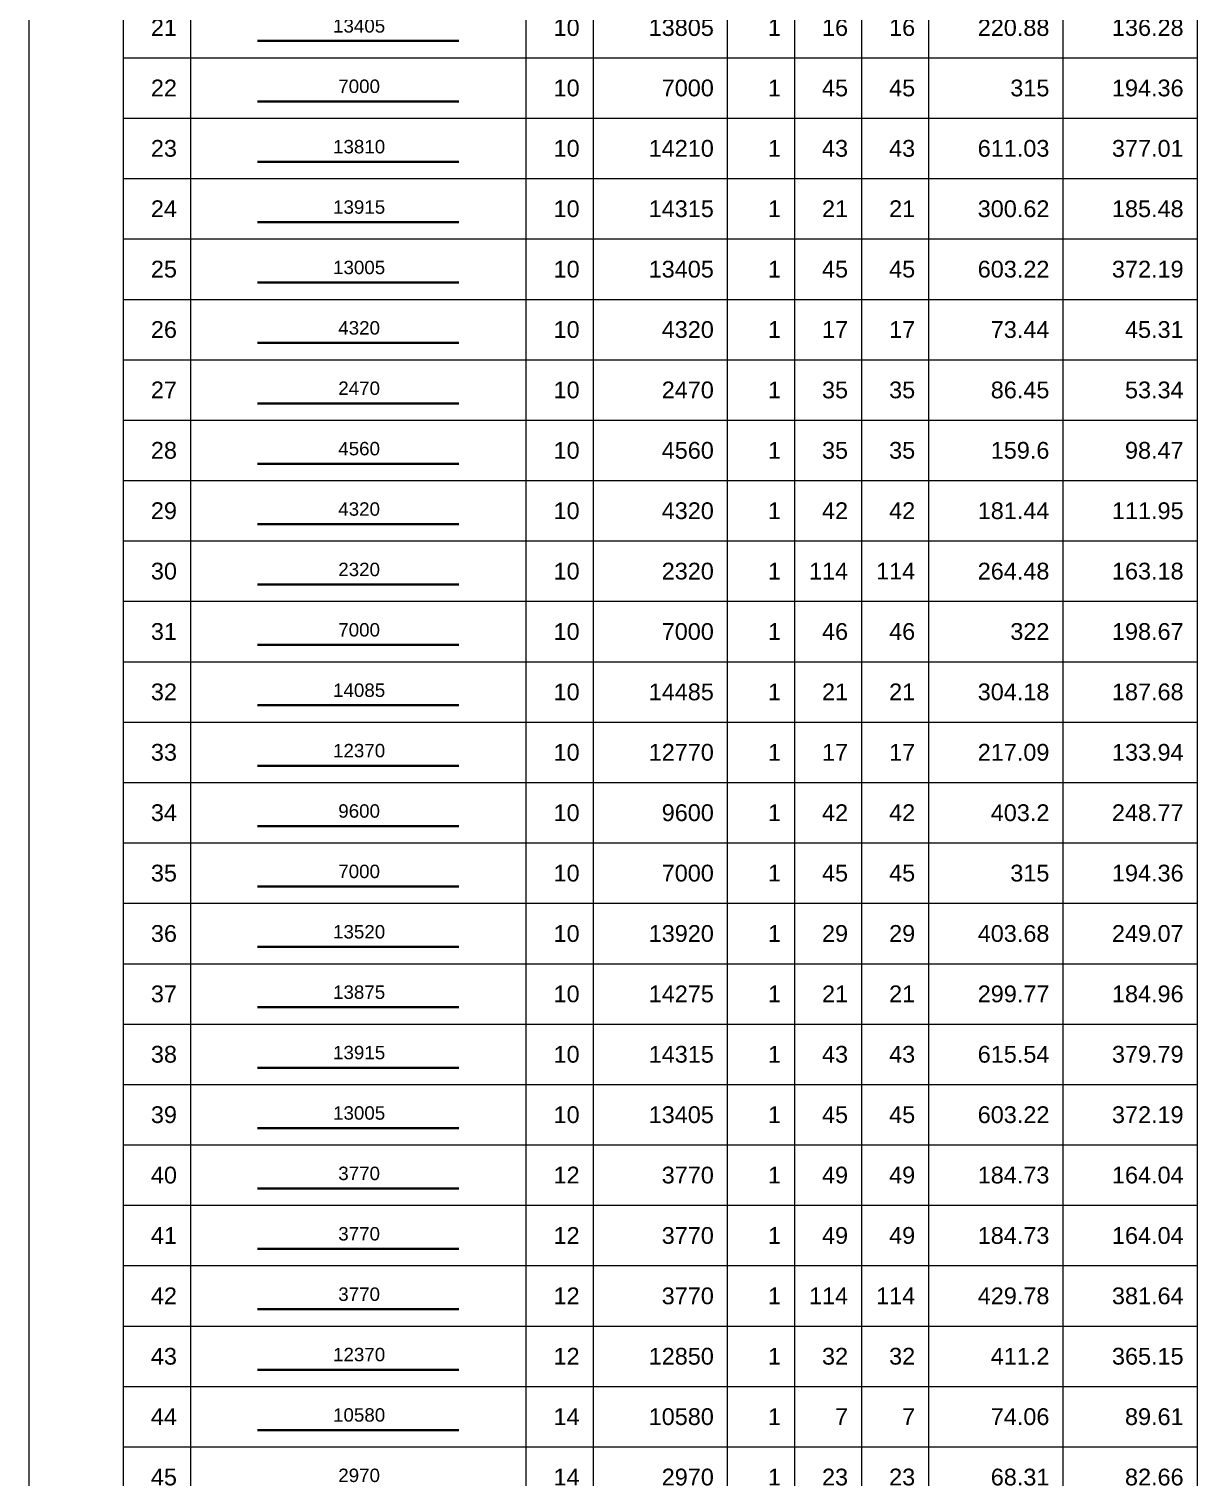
# Model space of a CAD drawing. Header units: millimetres. Extents: x -179076 to 505271, y -34263 to 117995.
# Drawn here: x -28311 to -10905, y 75087 to 96666 of the extents above; entities that cross this region are included whole.
import ezdxf
from ezdxf.enums import TextEntityAlignment as Align

# ---------------------------------------------------------------- set-up
doc = ezdxf.new("R2010")
doc.units = ezdxf.units.MM
for name, color, linetype, lineweight in [('NDC_S_REBAR', 4, 'Continuous', 35), ('NDC_S_VN TEXT', 7, 'Continuous', 20), ('NDC_Table', 3, 'Continuous', 20)]:
    doc.layers.add(name, color=color, linetype=linetype, lineweight=lineweight)
doc.styles.add('ARIAL', font='arial.ttf', dxfattribs={"width": 0.8})

# ---------------------------------------------------------------- blocks, each defined once
blk = doc.blocks.new('dang01')
at = {"layer": 'NDC_S_REBAR'}
blk.add_line((3405, -650), (6405, -650), dxfattribs=at)
at = {"layer": 'NDC_Table'}
for p, q in [((0, 0), (0, -900)), ((1405, 0), (1405, -900)), ((2405, 0), (2405, -900)), ((7405, 0), (7405, -900)), ((8405, 0), (8405, -900)), ((10405, 0), (10405, -900)), ((11405, 0), (11405, -900)), ((12405, 0), (12405, -900)), ((13405, 0), (13405, -900)), ((15405, 0), (15405, -900)), ((17405, 0), (17405, -900)), ((1405, -900), (17405, -900))]:
    blk.add_line(p, q, dxfattribs=at)
at = {"layer": 'NDC_S_VN TEXT', "style": 'ARIAL'}
for p in [(2205, -450), (8205, -450), (10205, -450), (11205, -450), (12205, -450), (13205, -450), (15205, -450), (17205, -450)]:
    blk.add_attdef('D03', text='', height=250, dxfattribs=at).set_placement(p, align=Align.MIDDLE_RIGHT)
blk.add_attdef('00000000', text='', height=200, dxfattribs=at).set_placement((4920, -425), align=Align.MIDDLE_CENTER)

msp = doc.modelspace()

# ---------------------------------------------------------------- block references
at = {"layer": 'NDC_Table'}
ref = msp.add_blockref('dang01', (-28310.7, 97137.1), dxfattribs=at)
ref.add_attrib('D03', '21', dxfattribs={"layer": 'NDC_S_VN TEXT', "height": 250, "style": 'ARIAL'}).set_placement((-26105.4, 96687.1), align=Align.MIDDLE_RIGHT)
ref.add_attrib('00000000', '13405', dxfattribs={"layer": 'NDC_S_VN TEXT', "height": 200, "style": 'ARIAL'}).set_placement((-23391.1, 96712.4), align=Align.MIDDLE_CENTER)
ref.add_attrib('D03', '10', dxfattribs={"layer": 'NDC_S_VN TEXT', "height": 250, "style": 'ARIAL'}).set_placement((-20105.4, 96687.1), align=Align.MIDDLE_RIGHT)
ref.add_attrib('D03', '13805', dxfattribs={"layer": 'NDC_S_VN TEXT', "height": 250, "style": 'ARIAL'}).set_placement((-18105.4, 96687.1), align=Align.MIDDLE_RIGHT)
ref.add_attrib('D03', '1', dxfattribs={"layer": 'NDC_S_VN TEXT', "height": 250, "style": 'ARIAL'}).set_placement((-17105.4, 96687.1), align=Align.MIDDLE_RIGHT)
ref.add_attrib('D03', '16', dxfattribs={"layer": 'NDC_S_VN TEXT', "height": 250, "style": 'ARIAL'}).set_placement((-16105.4, 96687.1), align=Align.MIDDLE_RIGHT)
ref.add_attrib('D03', '16', dxfattribs={"layer": 'NDC_S_VN TEXT', "height": 250, "style": 'ARIAL'}).set_placement((-15105.4, 96687.5), align=Align.MIDDLE_RIGHT)
ref.add_attrib('D03', '220.88', dxfattribs={"layer": 'NDC_S_VN TEXT', "height": 250, "style": 'ARIAL'}).set_placement((-13105.4, 96687.1), align=Align.MIDDLE_RIGHT)
ref.add_attrib('D03', '136.28', dxfattribs={"layer": 'NDC_S_VN TEXT', "height": 250, "style": 'ARIAL'}).set_placement((-11105.4, 96687.1), align=Align.MIDDLE_RIGHT)
ref = msp.add_blockref('dang01', (-28310.7, 96237.1), dxfattribs=at)
ref.add_attrib('D03', '22', dxfattribs={"layer": 'NDC_S_VN TEXT', "height": 250, "style": 'ARIAL'}).set_placement((-26105.4, 95787.1), align=Align.MIDDLE_RIGHT)
ref.add_attrib('00000000', '7000', dxfattribs={"layer": 'NDC_S_VN TEXT', "height": 200, "style": 'ARIAL'}).set_placement((-23391.1, 95812.4), align=Align.MIDDLE_CENTER)
ref.add_attrib('D03', '10', dxfattribs={"layer": 'NDC_S_VN TEXT', "height": 250, "style": 'ARIAL'}).set_placement((-20105.4, 95787.1), align=Align.MIDDLE_RIGHT)
ref.add_attrib('D03', '7000', dxfattribs={"layer": 'NDC_S_VN TEXT', "height": 250, "style": 'ARIAL'}).set_placement((-18105.4, 95787.1), align=Align.MIDDLE_RIGHT)
ref.add_attrib('D03', '1', dxfattribs={"layer": 'NDC_S_VN TEXT', "height": 250, "style": 'ARIAL'}).set_placement((-17105.4, 95787.1), align=Align.MIDDLE_RIGHT)
ref.add_attrib('D03', '45', dxfattribs={"layer": 'NDC_S_VN TEXT', "height": 250, "style": 'ARIAL'}).set_placement((-16105.4, 95787.1), align=Align.MIDDLE_RIGHT)
ref.add_attrib('D03', '45', dxfattribs={"layer": 'NDC_S_VN TEXT', "height": 250, "style": 'ARIAL'}).set_placement((-15105.4, 95787.5), align=Align.MIDDLE_RIGHT)
ref.add_attrib('D03', '315', dxfattribs={"layer": 'NDC_S_VN TEXT', "height": 250, "style": 'ARIAL'}).set_placement((-13105.4, 95787.1), align=Align.MIDDLE_RIGHT)
ref.add_attrib('D03', '194.36', dxfattribs={"layer": 'NDC_S_VN TEXT', "height": 250, "style": 'ARIAL'}).set_placement((-11105.4, 95787.1), align=Align.MIDDLE_RIGHT)
ref = msp.add_blockref('dang01', (-28310.7, 95337.1), dxfattribs=at)
ref.add_attrib('D03', '23', dxfattribs={"layer": 'NDC_S_VN TEXT', "height": 250, "style": 'ARIAL'}).set_placement((-26105.4, 94887.1), align=Align.MIDDLE_RIGHT)
ref.add_attrib('00000000', '13810', dxfattribs={"layer": 'NDC_S_VN TEXT', "height": 200, "style": 'ARIAL'}).set_placement((-23391.1, 94912.4), align=Align.MIDDLE_CENTER)
ref.add_attrib('D03', '10', dxfattribs={"layer": 'NDC_S_VN TEXT', "height": 250, "style": 'ARIAL'}).set_placement((-20105.4, 94887.1), align=Align.MIDDLE_RIGHT)
ref.add_attrib('D03', '14210', dxfattribs={"layer": 'NDC_S_VN TEXT', "height": 250, "style": 'ARIAL'}).set_placement((-18105.4, 94887.1), align=Align.MIDDLE_RIGHT)
ref.add_attrib('D03', '1', dxfattribs={"layer": 'NDC_S_VN TEXT', "height": 250, "style": 'ARIAL'}).set_placement((-17105.4, 94887.1), align=Align.MIDDLE_RIGHT)
ref.add_attrib('D03', '43', dxfattribs={"layer": 'NDC_S_VN TEXT', "height": 250, "style": 'ARIAL'}).set_placement((-16105.4, 94887.1), align=Align.MIDDLE_RIGHT)
ref.add_attrib('D03', '43', dxfattribs={"layer": 'NDC_S_VN TEXT', "height": 250, "style": 'ARIAL'}).set_placement((-15105.4, 94887.5), align=Align.MIDDLE_RIGHT)
ref.add_attrib('D03', '611.03', dxfattribs={"layer": 'NDC_S_VN TEXT', "height": 250, "style": 'ARIAL'}).set_placement((-13105.4, 94887.1), align=Align.MIDDLE_RIGHT)
ref.add_attrib('D03', '377.01', dxfattribs={"layer": 'NDC_S_VN TEXT', "height": 250, "style": 'ARIAL'}).set_placement((-11105.4, 94887.1), align=Align.MIDDLE_RIGHT)
ref = msp.add_blockref('dang01', (-28310.7, 94437.1), dxfattribs=at)
ref.add_attrib('D03', '24', dxfattribs={"layer": 'NDC_S_VN TEXT', "height": 250, "style": 'ARIAL'}).set_placement((-26105.4, 93987.1), align=Align.MIDDLE_RIGHT)
ref.add_attrib('00000000', '13915', dxfattribs={"layer": 'NDC_S_VN TEXT', "height": 200, "style": 'ARIAL'}).set_placement((-23391.1, 94012.4), align=Align.MIDDLE_CENTER)
ref.add_attrib('D03', '10', dxfattribs={"layer": 'NDC_S_VN TEXT', "height": 250, "style": 'ARIAL'}).set_placement((-20105.4, 93987.1), align=Align.MIDDLE_RIGHT)
ref.add_attrib('D03', '14315', dxfattribs={"layer": 'NDC_S_VN TEXT', "height": 250, "style": 'ARIAL'}).set_placement((-18105.4, 93987.1), align=Align.MIDDLE_RIGHT)
ref.add_attrib('D03', '1', dxfattribs={"layer": 'NDC_S_VN TEXT', "height": 250, "style": 'ARIAL'}).set_placement((-17105.4, 93987.1), align=Align.MIDDLE_RIGHT)
ref.add_attrib('D03', '21', dxfattribs={"layer": 'NDC_S_VN TEXT', "height": 250, "style": 'ARIAL'}).set_placement((-16105.4, 93987.1), align=Align.MIDDLE_RIGHT)
ref.add_attrib('D03', '21', dxfattribs={"layer": 'NDC_S_VN TEXT', "height": 250, "style": 'ARIAL'}).set_placement((-15105.4, 93987.5), align=Align.MIDDLE_RIGHT)
ref.add_attrib('D03', '300.62', dxfattribs={"layer": 'NDC_S_VN TEXT', "height": 250, "style": 'ARIAL'}).set_placement((-13105.4, 93987.1), align=Align.MIDDLE_RIGHT)
ref.add_attrib('D03', '185.48', dxfattribs={"layer": 'NDC_S_VN TEXT', "height": 250, "style": 'ARIAL'}).set_placement((-11105.4, 93987.1), align=Align.MIDDLE_RIGHT)
ref = msp.add_blockref('dang01', (-28310.7, 93537.1), dxfattribs=at)
ref.add_attrib('D03', '25', dxfattribs={"layer": 'NDC_S_VN TEXT', "height": 250, "style": 'ARIAL'}).set_placement((-26105.4, 93087.1), align=Align.MIDDLE_RIGHT)
ref.add_attrib('00000000', '13005', dxfattribs={"layer": 'NDC_S_VN TEXT', "height": 200, "style": 'ARIAL'}).set_placement((-23391.1, 93112.4), align=Align.MIDDLE_CENTER)
ref.add_attrib('D03', '10', dxfattribs={"layer": 'NDC_S_VN TEXT', "height": 250, "style": 'ARIAL'}).set_placement((-20105.4, 93087.1), align=Align.MIDDLE_RIGHT)
ref.add_attrib('D03', '13405', dxfattribs={"layer": 'NDC_S_VN TEXT', "height": 250, "style": 'ARIAL'}).set_placement((-18105.4, 93087.1), align=Align.MIDDLE_RIGHT)
ref.add_attrib('D03', '1', dxfattribs={"layer": 'NDC_S_VN TEXT', "height": 250, "style": 'ARIAL'}).set_placement((-17105.4, 93087.1), align=Align.MIDDLE_RIGHT)
ref.add_attrib('D03', '45', dxfattribs={"layer": 'NDC_S_VN TEXT', "height": 250, "style": 'ARIAL'}).set_placement((-16105.4, 93087.1), align=Align.MIDDLE_RIGHT)
ref.add_attrib('D03', '45', dxfattribs={"layer": 'NDC_S_VN TEXT', "height": 250, "style": 'ARIAL'}).set_placement((-15105.4, 93087.5), align=Align.MIDDLE_RIGHT)
ref.add_attrib('D03', '603.22', dxfattribs={"layer": 'NDC_S_VN TEXT', "height": 250, "style": 'ARIAL'}).set_placement((-13105.4, 93087.1), align=Align.MIDDLE_RIGHT)
ref.add_attrib('D03', '372.19', dxfattribs={"layer": 'NDC_S_VN TEXT', "height": 250, "style": 'ARIAL'}).set_placement((-11105.4, 93087.1), align=Align.MIDDLE_RIGHT)
ref = msp.add_blockref('dang01', (-28310.7, 92637.1), dxfattribs=at)
ref.add_attrib('D03', '26', dxfattribs={"layer": 'NDC_S_VN TEXT', "height": 250, "style": 'ARIAL'}).set_placement((-26105.4, 92187.1), align=Align.MIDDLE_RIGHT)
ref.add_attrib('00000000', '4320', dxfattribs={"layer": 'NDC_S_VN TEXT', "height": 200, "style": 'ARIAL'}).set_placement((-23391.1, 92212.4), align=Align.MIDDLE_CENTER)
ref.add_attrib('D03', '10', dxfattribs={"layer": 'NDC_S_VN TEXT', "height": 250, "style": 'ARIAL'}).set_placement((-20105.4, 92187.1), align=Align.MIDDLE_RIGHT)
ref.add_attrib('D03', '4320', dxfattribs={"layer": 'NDC_S_VN TEXT', "height": 250, "style": 'ARIAL'}).set_placement((-18105.4, 92187.1), align=Align.MIDDLE_RIGHT)
ref.add_attrib('D03', '1', dxfattribs={"layer": 'NDC_S_VN TEXT', "height": 250, "style": 'ARIAL'}).set_placement((-17105.4, 92187.1), align=Align.MIDDLE_RIGHT)
ref.add_attrib('D03', '17', dxfattribs={"layer": 'NDC_S_VN TEXT', "height": 250, "style": 'ARIAL'}).set_placement((-16105.4, 92187.1), align=Align.MIDDLE_RIGHT)
ref.add_attrib('D03', '17', dxfattribs={"layer": 'NDC_S_VN TEXT', "height": 250, "style": 'ARIAL'}).set_placement((-15105.4, 92187.5), align=Align.MIDDLE_RIGHT)
ref.add_attrib('D03', '73.44', dxfattribs={"layer": 'NDC_S_VN TEXT', "height": 250, "style": 'ARIAL'}).set_placement((-13105.4, 92187.1), align=Align.MIDDLE_RIGHT)
ref.add_attrib('D03', '45.31', dxfattribs={"layer": 'NDC_S_VN TEXT', "height": 250, "style": 'ARIAL'}).set_placement((-11105.4, 92187.1), align=Align.MIDDLE_RIGHT)
ref = msp.add_blockref('dang01', (-28310.7, 91737.1), dxfattribs=at)
ref.add_attrib('D03', '27', dxfattribs={"layer": 'NDC_S_VN TEXT', "height": 250, "style": 'ARIAL'}).set_placement((-26105.4, 91287.1), align=Align.MIDDLE_RIGHT)
ref.add_attrib('00000000', '2470', dxfattribs={"layer": 'NDC_S_VN TEXT', "height": 200, "style": 'ARIAL'}).set_placement((-23391.1, 91312.4), align=Align.MIDDLE_CENTER)
ref.add_attrib('D03', '10', dxfattribs={"layer": 'NDC_S_VN TEXT', "height": 250, "style": 'ARIAL'}).set_placement((-20105.4, 91287.1), align=Align.MIDDLE_RIGHT)
ref.add_attrib('D03', '2470', dxfattribs={"layer": 'NDC_S_VN TEXT', "height": 250, "style": 'ARIAL'}).set_placement((-18105.4, 91287.1), align=Align.MIDDLE_RIGHT)
ref.add_attrib('D03', '1', dxfattribs={"layer": 'NDC_S_VN TEXT', "height": 250, "style": 'ARIAL'}).set_placement((-17105.4, 91287.1), align=Align.MIDDLE_RIGHT)
ref.add_attrib('D03', '35', dxfattribs={"layer": 'NDC_S_VN TEXT', "height": 250, "style": 'ARIAL'}).set_placement((-16105.4, 91287.1), align=Align.MIDDLE_RIGHT)
ref.add_attrib('D03', '35', dxfattribs={"layer": 'NDC_S_VN TEXT', "height": 250, "style": 'ARIAL'}).set_placement((-15105.4, 91287.5), align=Align.MIDDLE_RIGHT)
ref.add_attrib('D03', '86.45', dxfattribs={"layer": 'NDC_S_VN TEXT', "height": 250, "style": 'ARIAL'}).set_placement((-13105.4, 91287.1), align=Align.MIDDLE_RIGHT)
ref.add_attrib('D03', '53.34', dxfattribs={"layer": 'NDC_S_VN TEXT', "height": 250, "style": 'ARIAL'}).set_placement((-11105.4, 91287.1), align=Align.MIDDLE_RIGHT)
ref = msp.add_blockref('dang01', (-28310.7, 90837.1), dxfattribs=at)
ref.add_attrib('D03', '28', dxfattribs={"layer": 'NDC_S_VN TEXT', "height": 250, "style": 'ARIAL'}).set_placement((-26105.4, 90387.1), align=Align.MIDDLE_RIGHT)
ref.add_attrib('00000000', '4560', dxfattribs={"layer": 'NDC_S_VN TEXT', "height": 200, "style": 'ARIAL'}).set_placement((-23391.1, 90412.4), align=Align.MIDDLE_CENTER)
ref.add_attrib('D03', '10', dxfattribs={"layer": 'NDC_S_VN TEXT', "height": 250, "style": 'ARIAL'}).set_placement((-20105.4, 90387.1), align=Align.MIDDLE_RIGHT)
ref.add_attrib('D03', '4560', dxfattribs={"layer": 'NDC_S_VN TEXT', "height": 250, "style": 'ARIAL'}).set_placement((-18105.4, 90387.1), align=Align.MIDDLE_RIGHT)
ref.add_attrib('D03', '1', dxfattribs={"layer": 'NDC_S_VN TEXT', "height": 250, "style": 'ARIAL'}).set_placement((-17105.4, 90387.1), align=Align.MIDDLE_RIGHT)
ref.add_attrib('D03', '35', dxfattribs={"layer": 'NDC_S_VN TEXT', "height": 250, "style": 'ARIAL'}).set_placement((-16105.4, 90387.1), align=Align.MIDDLE_RIGHT)
ref.add_attrib('D03', '35', dxfattribs={"layer": 'NDC_S_VN TEXT', "height": 250, "style": 'ARIAL'}).set_placement((-15105.4, 90387.5), align=Align.MIDDLE_RIGHT)
ref.add_attrib('D03', '159.6', dxfattribs={"layer": 'NDC_S_VN TEXT', "height": 250, "style": 'ARIAL'}).set_placement((-13105.4, 90387.1), align=Align.MIDDLE_RIGHT)
ref.add_attrib('D03', '98.47', dxfattribs={"layer": 'NDC_S_VN TEXT', "height": 250, "style": 'ARIAL'}).set_placement((-11105.4, 90387.1), align=Align.MIDDLE_RIGHT)
ref = msp.add_blockref('dang01', (-28310.7, 89937.1), dxfattribs=at)
ref.add_attrib('D03', '29', dxfattribs={"layer": 'NDC_S_VN TEXT', "height": 250, "style": 'ARIAL'}).set_placement((-26105.4, 89487.1), align=Align.MIDDLE_RIGHT)
ref.add_attrib('00000000', '4320', dxfattribs={"layer": 'NDC_S_VN TEXT', "height": 200, "style": 'ARIAL'}).set_placement((-23391.1, 89512.4), align=Align.MIDDLE_CENTER)
ref.add_attrib('D03', '10', dxfattribs={"layer": 'NDC_S_VN TEXT', "height": 250, "style": 'ARIAL'}).set_placement((-20105.4, 89487.1), align=Align.MIDDLE_RIGHT)
ref.add_attrib('D03', '4320', dxfattribs={"layer": 'NDC_S_VN TEXT', "height": 250, "style": 'ARIAL'}).set_placement((-18105.4, 89487.1), align=Align.MIDDLE_RIGHT)
ref.add_attrib('D03', '1', dxfattribs={"layer": 'NDC_S_VN TEXT', "height": 250, "style": 'ARIAL'}).set_placement((-17105.4, 89487.1), align=Align.MIDDLE_RIGHT)
ref.add_attrib('D03', '42', dxfattribs={"layer": 'NDC_S_VN TEXT', "height": 250, "style": 'ARIAL'}).set_placement((-16105.4, 89487.1), align=Align.MIDDLE_RIGHT)
ref.add_attrib('D03', '42', dxfattribs={"layer": 'NDC_S_VN TEXT', "height": 250, "style": 'ARIAL'}).set_placement((-15105.4, 89487.5), align=Align.MIDDLE_RIGHT)
ref.add_attrib('D03', '181.44', dxfattribs={"layer": 'NDC_S_VN TEXT', "height": 250, "style": 'ARIAL'}).set_placement((-13105.4, 89487.1), align=Align.MIDDLE_RIGHT)
ref.add_attrib('D03', '111.95', dxfattribs={"layer": 'NDC_S_VN TEXT', "height": 250, "style": 'ARIAL'}).set_placement((-11105.4, 89487.1), align=Align.MIDDLE_RIGHT)
ref = msp.add_blockref('dang01', (-28310.7, 89037.1), dxfattribs=at)
ref.add_attrib('D03', '30', dxfattribs={"layer": 'NDC_S_VN TEXT', "height": 250, "style": 'ARIAL'}).set_placement((-26105.4, 88587.1), align=Align.MIDDLE_RIGHT)
ref.add_attrib('00000000', '2320', dxfattribs={"layer": 'NDC_S_VN TEXT', "height": 200, "style": 'ARIAL'}).set_placement((-23391.1, 88612.4), align=Align.MIDDLE_CENTER)
ref.add_attrib('D03', '10', dxfattribs={"layer": 'NDC_S_VN TEXT', "height": 250, "style": 'ARIAL'}).set_placement((-20105.4, 88587.1), align=Align.MIDDLE_RIGHT)
ref.add_attrib('D03', '2320', dxfattribs={"layer": 'NDC_S_VN TEXT', "height": 250, "style": 'ARIAL'}).set_placement((-18105.4, 88587.1), align=Align.MIDDLE_RIGHT)
ref.add_attrib('D03', '1', dxfattribs={"layer": 'NDC_S_VN TEXT', "height": 250, "style": 'ARIAL'}).set_placement((-17105.4, 88587.1), align=Align.MIDDLE_RIGHT)
ref.add_attrib('D03', '114', dxfattribs={"layer": 'NDC_S_VN TEXT', "height": 250, "style": 'ARIAL'}).set_placement((-16105.4, 88587.1), align=Align.MIDDLE_RIGHT)
ref.add_attrib('D03', '114', dxfattribs={"layer": 'NDC_S_VN TEXT', "height": 250, "style": 'ARIAL'}).set_placement((-15105.4, 88587.5), align=Align.MIDDLE_RIGHT)
ref.add_attrib('D03', '264.48', dxfattribs={"layer": 'NDC_S_VN TEXT', "height": 250, "style": 'ARIAL'}).set_placement((-13105.4, 88587.1), align=Align.MIDDLE_RIGHT)
ref.add_attrib('D03', '163.18', dxfattribs={"layer": 'NDC_S_VN TEXT', "height": 250, "style": 'ARIAL'}).set_placement((-11105.4, 88587.1), align=Align.MIDDLE_RIGHT)
ref = msp.add_blockref('dang01', (-28310.7, 88137.1), dxfattribs=at)
ref.add_attrib('D03', '31', dxfattribs={"layer": 'NDC_S_VN TEXT', "height": 250, "style": 'ARIAL'}).set_placement((-26105.4, 87687.1), align=Align.MIDDLE_RIGHT)
ref.add_attrib('00000000', '7000', dxfattribs={"layer": 'NDC_S_VN TEXT', "height": 200, "style": 'ARIAL'}).set_placement((-23391.1, 87712.4), align=Align.MIDDLE_CENTER)
ref.add_attrib('D03', '10', dxfattribs={"layer": 'NDC_S_VN TEXT', "height": 250, "style": 'ARIAL'}).set_placement((-20105.4, 87687.1), align=Align.MIDDLE_RIGHT)
ref.add_attrib('D03', '7000', dxfattribs={"layer": 'NDC_S_VN TEXT', "height": 250, "style": 'ARIAL'}).set_placement((-18105.4, 87687.1), align=Align.MIDDLE_RIGHT)
ref.add_attrib('D03', '1', dxfattribs={"layer": 'NDC_S_VN TEXT', "height": 250, "style": 'ARIAL'}).set_placement((-17105.4, 87687.1), align=Align.MIDDLE_RIGHT)
ref.add_attrib('D03', '46', dxfattribs={"layer": 'NDC_S_VN TEXT', "height": 250, "style": 'ARIAL'}).set_placement((-16105.4, 87687.1), align=Align.MIDDLE_RIGHT)
ref.add_attrib('D03', '46', dxfattribs={"layer": 'NDC_S_VN TEXT', "height": 250, "style": 'ARIAL'}).set_placement((-15105.4, 87687.5), align=Align.MIDDLE_RIGHT)
ref.add_attrib('D03', '322', dxfattribs={"layer": 'NDC_S_VN TEXT', "height": 250, "style": 'ARIAL'}).set_placement((-13105.4, 87687.1), align=Align.MIDDLE_RIGHT)
ref.add_attrib('D03', '198.67', dxfattribs={"layer": 'NDC_S_VN TEXT', "height": 250, "style": 'ARIAL'}).set_placement((-11105.4, 87687.1), align=Align.MIDDLE_RIGHT)
ref = msp.add_blockref('dang01', (-28310.7, 87237.1), dxfattribs=at)
ref.add_attrib('D03', '32', dxfattribs={"layer": 'NDC_S_VN TEXT', "height": 250, "style": 'ARIAL'}).set_placement((-26105.4, 86787.1), align=Align.MIDDLE_RIGHT)
ref.add_attrib('00000000', '14085', dxfattribs={"layer": 'NDC_S_VN TEXT', "height": 200, "style": 'ARIAL'}).set_placement((-23391.1, 86812.4), align=Align.MIDDLE_CENTER)
ref.add_attrib('D03', '10', dxfattribs={"layer": 'NDC_S_VN TEXT', "height": 250, "style": 'ARIAL'}).set_placement((-20105.4, 86787.1), align=Align.MIDDLE_RIGHT)
ref.add_attrib('D03', '14485', dxfattribs={"layer": 'NDC_S_VN TEXT', "height": 250, "style": 'ARIAL'}).set_placement((-18105.4, 86787.1), align=Align.MIDDLE_RIGHT)
ref.add_attrib('D03', '1', dxfattribs={"layer": 'NDC_S_VN TEXT', "height": 250, "style": 'ARIAL'}).set_placement((-17105.4, 86787.1), align=Align.MIDDLE_RIGHT)
ref.add_attrib('D03', '21', dxfattribs={"layer": 'NDC_S_VN TEXT', "height": 250, "style": 'ARIAL'}).set_placement((-16105.4, 86787.1), align=Align.MIDDLE_RIGHT)
ref.add_attrib('D03', '21', dxfattribs={"layer": 'NDC_S_VN TEXT', "height": 250, "style": 'ARIAL'}).set_placement((-15105.4, 86787.5), align=Align.MIDDLE_RIGHT)
ref.add_attrib('D03', '304.18', dxfattribs={"layer": 'NDC_S_VN TEXT', "height": 250, "style": 'ARIAL'}).set_placement((-13105.4, 86787.1), align=Align.MIDDLE_RIGHT)
ref.add_attrib('D03', '187.68', dxfattribs={"layer": 'NDC_S_VN TEXT', "height": 250, "style": 'ARIAL'}).set_placement((-11105.4, 86787.1), align=Align.MIDDLE_RIGHT)
ref = msp.add_blockref('dang01', (-28310.7, 86337.1), dxfattribs=at)
ref.add_attrib('D03', '33', dxfattribs={"layer": 'NDC_S_VN TEXT', "height": 250, "style": 'ARIAL'}).set_placement((-26105.4, 85887.1), align=Align.MIDDLE_RIGHT)
ref.add_attrib('00000000', '12370', dxfattribs={"layer": 'NDC_S_VN TEXT', "height": 200, "style": 'ARIAL'}).set_placement((-23391.1, 85912.4), align=Align.MIDDLE_CENTER)
ref.add_attrib('D03', '10', dxfattribs={"layer": 'NDC_S_VN TEXT', "height": 250, "style": 'ARIAL'}).set_placement((-20105.4, 85887.1), align=Align.MIDDLE_RIGHT)
ref.add_attrib('D03', '12770', dxfattribs={"layer": 'NDC_S_VN TEXT', "height": 250, "style": 'ARIAL'}).set_placement((-18105.4, 85887.1), align=Align.MIDDLE_RIGHT)
ref.add_attrib('D03', '1', dxfattribs={"layer": 'NDC_S_VN TEXT', "height": 250, "style": 'ARIAL'}).set_placement((-17105.4, 85887.1), align=Align.MIDDLE_RIGHT)
ref.add_attrib('D03', '17', dxfattribs={"layer": 'NDC_S_VN TEXT', "height": 250, "style": 'ARIAL'}).set_placement((-16105.4, 85887.1), align=Align.MIDDLE_RIGHT)
ref.add_attrib('D03', '17', dxfattribs={"layer": 'NDC_S_VN TEXT', "height": 250, "style": 'ARIAL'}).set_placement((-15105.4, 85887.5), align=Align.MIDDLE_RIGHT)
ref.add_attrib('D03', '217.09', dxfattribs={"layer": 'NDC_S_VN TEXT', "height": 250, "style": 'ARIAL'}).set_placement((-13105.4, 85887.1), align=Align.MIDDLE_RIGHT)
ref.add_attrib('D03', '133.94', dxfattribs={"layer": 'NDC_S_VN TEXT', "height": 250, "style": 'ARIAL'}).set_placement((-11105.4, 85887.1), align=Align.MIDDLE_RIGHT)
ref = msp.add_blockref('dang01', (-28310.7, 85437.1), dxfattribs=at)
ref.add_attrib('D03', '34', dxfattribs={"layer": 'NDC_S_VN TEXT', "height": 250, "style": 'ARIAL'}).set_placement((-26105.4, 84987.1), align=Align.MIDDLE_RIGHT)
ref.add_attrib('00000000', '9600', dxfattribs={"layer": 'NDC_S_VN TEXT', "height": 200, "style": 'ARIAL'}).set_placement((-23391.1, 85012.4), align=Align.MIDDLE_CENTER)
ref.add_attrib('D03', '10', dxfattribs={"layer": 'NDC_S_VN TEXT', "height": 250, "style": 'ARIAL'}).set_placement((-20105.4, 84987.1), align=Align.MIDDLE_RIGHT)
ref.add_attrib('D03', '9600', dxfattribs={"layer": 'NDC_S_VN TEXT', "height": 250, "style": 'ARIAL'}).set_placement((-18105.4, 84987.1), align=Align.MIDDLE_RIGHT)
ref.add_attrib('D03', '1', dxfattribs={"layer": 'NDC_S_VN TEXT', "height": 250, "style": 'ARIAL'}).set_placement((-17105.4, 84987.1), align=Align.MIDDLE_RIGHT)
ref.add_attrib('D03', '42', dxfattribs={"layer": 'NDC_S_VN TEXT', "height": 250, "style": 'ARIAL'}).set_placement((-16105.4, 84987.1), align=Align.MIDDLE_RIGHT)
ref.add_attrib('D03', '42', dxfattribs={"layer": 'NDC_S_VN TEXT', "height": 250, "style": 'ARIAL'}).set_placement((-15105.4, 84987.5), align=Align.MIDDLE_RIGHT)
ref.add_attrib('D03', '403.2', dxfattribs={"layer": 'NDC_S_VN TEXT', "height": 250, "style": 'ARIAL'}).set_placement((-13105.4, 84987.1), align=Align.MIDDLE_RIGHT)
ref.add_attrib('D03', '248.77', dxfattribs={"layer": 'NDC_S_VN TEXT', "height": 250, "style": 'ARIAL'}).set_placement((-11105.4, 84987.1), align=Align.MIDDLE_RIGHT)
ref = msp.add_blockref('dang01', (-28310.7, 84537.1), dxfattribs=at)
ref.add_attrib('D03', '35', dxfattribs={"layer": 'NDC_S_VN TEXT', "height": 250, "style": 'ARIAL'}).set_placement((-26105.4, 84087.1), align=Align.MIDDLE_RIGHT)
ref.add_attrib('00000000', '7000', dxfattribs={"layer": 'NDC_S_VN TEXT', "height": 200, "style": 'ARIAL'}).set_placement((-23391.1, 84112.4), align=Align.MIDDLE_CENTER)
ref.add_attrib('D03', '10', dxfattribs={"layer": 'NDC_S_VN TEXT', "height": 250, "style": 'ARIAL'}).set_placement((-20105.4, 84087.1), align=Align.MIDDLE_RIGHT)
ref.add_attrib('D03', '7000', dxfattribs={"layer": 'NDC_S_VN TEXT', "height": 250, "style": 'ARIAL'}).set_placement((-18105.4, 84087.1), align=Align.MIDDLE_RIGHT)
ref.add_attrib('D03', '1', dxfattribs={"layer": 'NDC_S_VN TEXT', "height": 250, "style": 'ARIAL'}).set_placement((-17105.4, 84087.1), align=Align.MIDDLE_RIGHT)
ref.add_attrib('D03', '45', dxfattribs={"layer": 'NDC_S_VN TEXT', "height": 250, "style": 'ARIAL'}).set_placement((-16105.4, 84087.1), align=Align.MIDDLE_RIGHT)
ref.add_attrib('D03', '45', dxfattribs={"layer": 'NDC_S_VN TEXT', "height": 250, "style": 'ARIAL'}).set_placement((-15105.4, 84087.5), align=Align.MIDDLE_RIGHT)
ref.add_attrib('D03', '315', dxfattribs={"layer": 'NDC_S_VN TEXT', "height": 250, "style": 'ARIAL'}).set_placement((-13105.4, 84087.1), align=Align.MIDDLE_RIGHT)
ref.add_attrib('D03', '194.36', dxfattribs={"layer": 'NDC_S_VN TEXT', "height": 250, "style": 'ARIAL'}).set_placement((-11105.4, 84087.1), align=Align.MIDDLE_RIGHT)
ref = msp.add_blockref('dang01', (-28310.7, 83637.1), dxfattribs=at)
ref.add_attrib('D03', '36', dxfattribs={"layer": 'NDC_S_VN TEXT', "height": 250, "style": 'ARIAL'}).set_placement((-26105.4, 83187.1), align=Align.MIDDLE_RIGHT)
ref.add_attrib('00000000', '13520', dxfattribs={"layer": 'NDC_S_VN TEXT', "height": 200, "style": 'ARIAL'}).set_placement((-23391.1, 83212.4), align=Align.MIDDLE_CENTER)
ref.add_attrib('D03', '10', dxfattribs={"layer": 'NDC_S_VN TEXT', "height": 250, "style": 'ARIAL'}).set_placement((-20105.4, 83187.1), align=Align.MIDDLE_RIGHT)
ref.add_attrib('D03', '13920', dxfattribs={"layer": 'NDC_S_VN TEXT', "height": 250, "style": 'ARIAL'}).set_placement((-18105.4, 83187.1), align=Align.MIDDLE_RIGHT)
ref.add_attrib('D03', '1', dxfattribs={"layer": 'NDC_S_VN TEXT', "height": 250, "style": 'ARIAL'}).set_placement((-17105.4, 83187.1), align=Align.MIDDLE_RIGHT)
ref.add_attrib('D03', '29', dxfattribs={"layer": 'NDC_S_VN TEXT', "height": 250, "style": 'ARIAL'}).set_placement((-16105.4, 83187.1), align=Align.MIDDLE_RIGHT)
ref.add_attrib('D03', '29', dxfattribs={"layer": 'NDC_S_VN TEXT', "height": 250, "style": 'ARIAL'}).set_placement((-15105.4, 83187.5), align=Align.MIDDLE_RIGHT)
ref.add_attrib('D03', '403.68', dxfattribs={"layer": 'NDC_S_VN TEXT', "height": 250, "style": 'ARIAL'}).set_placement((-13105.4, 83187.1), align=Align.MIDDLE_RIGHT)
ref.add_attrib('D03', '249.07', dxfattribs={"layer": 'NDC_S_VN TEXT', "height": 250, "style": 'ARIAL'}).set_placement((-11105.4, 83187.1), align=Align.MIDDLE_RIGHT)
ref = msp.add_blockref('dang01', (-28310.7, 82737.1), dxfattribs=at)
ref.add_attrib('D03', '37', dxfattribs={"layer": 'NDC_S_VN TEXT', "height": 250, "style": 'ARIAL'}).set_placement((-26105.4, 82287.1), align=Align.MIDDLE_RIGHT)
ref.add_attrib('00000000', '13875', dxfattribs={"layer": 'NDC_S_VN TEXT', "height": 200, "style": 'ARIAL'}).set_placement((-23391.1, 82312.4), align=Align.MIDDLE_CENTER)
ref.add_attrib('D03', '10', dxfattribs={"layer": 'NDC_S_VN TEXT', "height": 250, "style": 'ARIAL'}).set_placement((-20105.4, 82287.1), align=Align.MIDDLE_RIGHT)
ref.add_attrib('D03', '14275', dxfattribs={"layer": 'NDC_S_VN TEXT', "height": 250, "style": 'ARIAL'}).set_placement((-18105.4, 82287.1), align=Align.MIDDLE_RIGHT)
ref.add_attrib('D03', '1', dxfattribs={"layer": 'NDC_S_VN TEXT', "height": 250, "style": 'ARIAL'}).set_placement((-17105.4, 82287.1), align=Align.MIDDLE_RIGHT)
ref.add_attrib('D03', '21', dxfattribs={"layer": 'NDC_S_VN TEXT', "height": 250, "style": 'ARIAL'}).set_placement((-16105.4, 82287.1), align=Align.MIDDLE_RIGHT)
ref.add_attrib('D03', '21', dxfattribs={"layer": 'NDC_S_VN TEXT', "height": 250, "style": 'ARIAL'}).set_placement((-15105.4, 82287.5), align=Align.MIDDLE_RIGHT)
ref.add_attrib('D03', '299.77', dxfattribs={"layer": 'NDC_S_VN TEXT', "height": 250, "style": 'ARIAL'}).set_placement((-13105.4, 82287.1), align=Align.MIDDLE_RIGHT)
ref.add_attrib('D03', '184.96', dxfattribs={"layer": 'NDC_S_VN TEXT', "height": 250, "style": 'ARIAL'}).set_placement((-11105.4, 82287.1), align=Align.MIDDLE_RIGHT)
ref = msp.add_blockref('dang01', (-28310.7, 81837.1), dxfattribs=at)
ref.add_attrib('D03', '38', dxfattribs={"layer": 'NDC_S_VN TEXT', "height": 250, "style": 'ARIAL'}).set_placement((-26105.4, 81387.1), align=Align.MIDDLE_RIGHT)
ref.add_attrib('00000000', '13915', dxfattribs={"layer": 'NDC_S_VN TEXT', "height": 200, "style": 'ARIAL'}).set_placement((-23391.1, 81412.4), align=Align.MIDDLE_CENTER)
ref.add_attrib('D03', '10', dxfattribs={"layer": 'NDC_S_VN TEXT', "height": 250, "style": 'ARIAL'}).set_placement((-20105.4, 81387.1), align=Align.MIDDLE_RIGHT)
ref.add_attrib('D03', '14315', dxfattribs={"layer": 'NDC_S_VN TEXT', "height": 250, "style": 'ARIAL'}).set_placement((-18105.4, 81387.1), align=Align.MIDDLE_RIGHT)
ref.add_attrib('D03', '1', dxfattribs={"layer": 'NDC_S_VN TEXT', "height": 250, "style": 'ARIAL'}).set_placement((-17105.4, 81387.1), align=Align.MIDDLE_RIGHT)
ref.add_attrib('D03', '43', dxfattribs={"layer": 'NDC_S_VN TEXT', "height": 250, "style": 'ARIAL'}).set_placement((-16105.4, 81387.1), align=Align.MIDDLE_RIGHT)
ref.add_attrib('D03', '43', dxfattribs={"layer": 'NDC_S_VN TEXT', "height": 250, "style": 'ARIAL'}).set_placement((-15105.4, 81387.5), align=Align.MIDDLE_RIGHT)
ref.add_attrib('D03', '615.54', dxfattribs={"layer": 'NDC_S_VN TEXT', "height": 250, "style": 'ARIAL'}).set_placement((-13105.4, 81387.1), align=Align.MIDDLE_RIGHT)
ref.add_attrib('D03', '379.79', dxfattribs={"layer": 'NDC_S_VN TEXT', "height": 250, "style": 'ARIAL'}).set_placement((-11105.4, 81387.1), align=Align.MIDDLE_RIGHT)
ref = msp.add_blockref('dang01', (-28310.7, 80937.1), dxfattribs=at)
ref.add_attrib('D03', '39', dxfattribs={"layer": 'NDC_S_VN TEXT', "height": 250, "style": 'ARIAL'}).set_placement((-26105.4, 80487.1), align=Align.MIDDLE_RIGHT)
ref.add_attrib('00000000', '13005', dxfattribs={"layer": 'NDC_S_VN TEXT', "height": 200, "style": 'ARIAL'}).set_placement((-23391.1, 80512.4), align=Align.MIDDLE_CENTER)
ref.add_attrib('D03', '10', dxfattribs={"layer": 'NDC_S_VN TEXT', "height": 250, "style": 'ARIAL'}).set_placement((-20105.4, 80487.1), align=Align.MIDDLE_RIGHT)
ref.add_attrib('D03', '13405', dxfattribs={"layer": 'NDC_S_VN TEXT', "height": 250, "style": 'ARIAL'}).set_placement((-18105.4, 80487.1), align=Align.MIDDLE_RIGHT)
ref.add_attrib('D03', '1', dxfattribs={"layer": 'NDC_S_VN TEXT', "height": 250, "style": 'ARIAL'}).set_placement((-17105.4, 80487.1), align=Align.MIDDLE_RIGHT)
ref.add_attrib('D03', '45', dxfattribs={"layer": 'NDC_S_VN TEXT', "height": 250, "style": 'ARIAL'}).set_placement((-16105.4, 80487.1), align=Align.MIDDLE_RIGHT)
ref.add_attrib('D03', '45', dxfattribs={"layer": 'NDC_S_VN TEXT', "height": 250, "style": 'ARIAL'}).set_placement((-15105.4, 80487.5), align=Align.MIDDLE_RIGHT)
ref.add_attrib('D03', '603.22', dxfattribs={"layer": 'NDC_S_VN TEXT', "height": 250, "style": 'ARIAL'}).set_placement((-13105.4, 80487.1), align=Align.MIDDLE_RIGHT)
ref.add_attrib('D03', '372.19', dxfattribs={"layer": 'NDC_S_VN TEXT', "height": 250, "style": 'ARIAL'}).set_placement((-11105.4, 80487.1), align=Align.MIDDLE_RIGHT)
ref = msp.add_blockref('dang01', (-28310.7, 80037.1), dxfattribs=at)
ref.add_attrib('D03', '40', dxfattribs={"layer": 'NDC_S_VN TEXT', "height": 250, "style": 'ARIAL'}).set_placement((-26105.4, 79587.1), align=Align.MIDDLE_RIGHT)
ref.add_attrib('00000000', '3770', dxfattribs={"layer": 'NDC_S_VN TEXT', "height": 200, "style": 'ARIAL'}).set_placement((-23391.1, 79612.4), align=Align.MIDDLE_CENTER)
ref.add_attrib('D03', '12', dxfattribs={"layer": 'NDC_S_VN TEXT', "height": 250, "style": 'ARIAL'}).set_placement((-20105.4, 79587.1), align=Align.MIDDLE_RIGHT)
ref.add_attrib('D03', '3770', dxfattribs={"layer": 'NDC_S_VN TEXT', "height": 250, "style": 'ARIAL'}).set_placement((-18105.4, 79587.1), align=Align.MIDDLE_RIGHT)
ref.add_attrib('D03', '1', dxfattribs={"layer": 'NDC_S_VN TEXT', "height": 250, "style": 'ARIAL'}).set_placement((-17105.4, 79587.1), align=Align.MIDDLE_RIGHT)
ref.add_attrib('D03', '49', dxfattribs={"layer": 'NDC_S_VN TEXT', "height": 250, "style": 'ARIAL'}).set_placement((-16105.4, 79587.1), align=Align.MIDDLE_RIGHT)
ref.add_attrib('D03', '49', dxfattribs={"layer": 'NDC_S_VN TEXT', "height": 250, "style": 'ARIAL'}).set_placement((-15105.4, 79587.5), align=Align.MIDDLE_RIGHT)
ref.add_attrib('D03', '184.73', dxfattribs={"layer": 'NDC_S_VN TEXT', "height": 250, "style": 'ARIAL'}).set_placement((-13105.4, 79587.1), align=Align.MIDDLE_RIGHT)
ref.add_attrib('D03', '164.04', dxfattribs={"layer": 'NDC_S_VN TEXT', "height": 250, "style": 'ARIAL'}).set_placement((-11105.4, 79587.1), align=Align.MIDDLE_RIGHT)
ref = msp.add_blockref('dang01', (-28310.7, 79137.1), dxfattribs=at)
ref.add_attrib('D03', '41', dxfattribs={"layer": 'NDC_S_VN TEXT', "height": 250, "style": 'ARIAL'}).set_placement((-26105.4, 78687.1), align=Align.MIDDLE_RIGHT)
ref.add_attrib('00000000', '3770', dxfattribs={"layer": 'NDC_S_VN TEXT', "height": 200, "style": 'ARIAL'}).set_placement((-23391.1, 78712.4), align=Align.MIDDLE_CENTER)
ref.add_attrib('D03', '12', dxfattribs={"layer": 'NDC_S_VN TEXT', "height": 250, "style": 'ARIAL'}).set_placement((-20105.4, 78687.1), align=Align.MIDDLE_RIGHT)
ref.add_attrib('D03', '3770', dxfattribs={"layer": 'NDC_S_VN TEXT', "height": 250, "style": 'ARIAL'}).set_placement((-18105.4, 78687.1), align=Align.MIDDLE_RIGHT)
ref.add_attrib('D03', '1', dxfattribs={"layer": 'NDC_S_VN TEXT', "height": 250, "style": 'ARIAL'}).set_placement((-17105.4, 78687.1), align=Align.MIDDLE_RIGHT)
ref.add_attrib('D03', '49', dxfattribs={"layer": 'NDC_S_VN TEXT', "height": 250, "style": 'ARIAL'}).set_placement((-16105.4, 78687.1), align=Align.MIDDLE_RIGHT)
ref.add_attrib('D03', '49', dxfattribs={"layer": 'NDC_S_VN TEXT', "height": 250, "style": 'ARIAL'}).set_placement((-15105.4, 78687.5), align=Align.MIDDLE_RIGHT)
ref.add_attrib('D03', '184.73', dxfattribs={"layer": 'NDC_S_VN TEXT', "height": 250, "style": 'ARIAL'}).set_placement((-13105.4, 78687.1), align=Align.MIDDLE_RIGHT)
ref.add_attrib('D03', '164.04', dxfattribs={"layer": 'NDC_S_VN TEXT', "height": 250, "style": 'ARIAL'}).set_placement((-11105.4, 78687.1), align=Align.MIDDLE_RIGHT)
ref = msp.add_blockref('dang01', (-28310.7, 78237.1), dxfattribs=at)
ref.add_attrib('D03', '42', dxfattribs={"layer": 'NDC_S_VN TEXT', "height": 250, "style": 'ARIAL'}).set_placement((-26105.4, 77787.1), align=Align.MIDDLE_RIGHT)
ref.add_attrib('00000000', '3770', dxfattribs={"layer": 'NDC_S_VN TEXT', "height": 200, "style": 'ARIAL'}).set_placement((-23391.1, 77812.4), align=Align.MIDDLE_CENTER)
ref.add_attrib('D03', '12', dxfattribs={"layer": 'NDC_S_VN TEXT', "height": 250, "style": 'ARIAL'}).set_placement((-20105.4, 77787.1), align=Align.MIDDLE_RIGHT)
ref.add_attrib('D03', '3770', dxfattribs={"layer": 'NDC_S_VN TEXT', "height": 250, "style": 'ARIAL'}).set_placement((-18105.4, 77787.1), align=Align.MIDDLE_RIGHT)
ref.add_attrib('D03', '1', dxfattribs={"layer": 'NDC_S_VN TEXT', "height": 250, "style": 'ARIAL'}).set_placement((-17105.4, 77787.1), align=Align.MIDDLE_RIGHT)
ref.add_attrib('D03', '114', dxfattribs={"layer": 'NDC_S_VN TEXT', "height": 250, "style": 'ARIAL'}).set_placement((-16105.4, 77787.1), align=Align.MIDDLE_RIGHT)
ref.add_attrib('D03', '114', dxfattribs={"layer": 'NDC_S_VN TEXT', "height": 250, "style": 'ARIAL'}).set_placement((-15105.4, 77787.5), align=Align.MIDDLE_RIGHT)
ref.add_attrib('D03', '429.78', dxfattribs={"layer": 'NDC_S_VN TEXT', "height": 250, "style": 'ARIAL'}).set_placement((-13105.4, 77787.1), align=Align.MIDDLE_RIGHT)
ref.add_attrib('D03', '381.64', dxfattribs={"layer": 'NDC_S_VN TEXT', "height": 250, "style": 'ARIAL'}).set_placement((-11105.4, 77787.1), align=Align.MIDDLE_RIGHT)
ref = msp.add_blockref('dang01', (-28310.7, 77337.1), dxfattribs=at)
ref.add_attrib('D03', '43', dxfattribs={"layer": 'NDC_S_VN TEXT', "height": 250, "style": 'ARIAL'}).set_placement((-26105.4, 76887.1), align=Align.MIDDLE_RIGHT)
ref.add_attrib('00000000', '12370', dxfattribs={"layer": 'NDC_S_VN TEXT', "height": 200, "style": 'ARIAL'}).set_placement((-23391.1, 76912.4), align=Align.MIDDLE_CENTER)
ref.add_attrib('D03', '12', dxfattribs={"layer": 'NDC_S_VN TEXT', "height": 250, "style": 'ARIAL'}).set_placement((-20105.4, 76887.1), align=Align.MIDDLE_RIGHT)
ref.add_attrib('D03', '12850', dxfattribs={"layer": 'NDC_S_VN TEXT', "height": 250, "style": 'ARIAL'}).set_placement((-18105.4, 76887.1), align=Align.MIDDLE_RIGHT)
ref.add_attrib('D03', '1', dxfattribs={"layer": 'NDC_S_VN TEXT', "height": 250, "style": 'ARIAL'}).set_placement((-17105.4, 76887.1), align=Align.MIDDLE_RIGHT)
ref.add_attrib('D03', '32', dxfattribs={"layer": 'NDC_S_VN TEXT', "height": 250, "style": 'ARIAL'}).set_placement((-16105.4, 76887.1), align=Align.MIDDLE_RIGHT)
ref.add_attrib('D03', '32', dxfattribs={"layer": 'NDC_S_VN TEXT', "height": 250, "style": 'ARIAL'}).set_placement((-15105.4, 76887.5), align=Align.MIDDLE_RIGHT)
ref.add_attrib('D03', '411.2', dxfattribs={"layer": 'NDC_S_VN TEXT', "height": 250, "style": 'ARIAL'}).set_placement((-13105.4, 76887.1), align=Align.MIDDLE_RIGHT)
ref.add_attrib('D03', '365.15', dxfattribs={"layer": 'NDC_S_VN TEXT', "height": 250, "style": 'ARIAL'}).set_placement((-11105.4, 76887.1), align=Align.MIDDLE_RIGHT)
ref = msp.add_blockref('dang01', (-28310.7, 76437.1), dxfattribs=at)
ref.add_attrib('D03', '44', dxfattribs={"layer": 'NDC_S_VN TEXT', "height": 250, "style": 'ARIAL'}).set_placement((-26105.4, 75987.1), align=Align.MIDDLE_RIGHT)
ref.add_attrib('00000000', '10580', dxfattribs={"layer": 'NDC_S_VN TEXT', "height": 200, "style": 'ARIAL'}).set_placement((-23391.1, 76012.4), align=Align.MIDDLE_CENTER)
ref.add_attrib('D03', '14', dxfattribs={"layer": 'NDC_S_VN TEXT', "height": 250, "style": 'ARIAL'}).set_placement((-20105.4, 75987.1), align=Align.MIDDLE_RIGHT)
ref.add_attrib('D03', '10580', dxfattribs={"layer": 'NDC_S_VN TEXT', "height": 250, "style": 'ARIAL'}).set_placement((-18105.4, 75987.1), align=Align.MIDDLE_RIGHT)
ref.add_attrib('D03', '1', dxfattribs={"layer": 'NDC_S_VN TEXT', "height": 250, "style": 'ARIAL'}).set_placement((-17105.4, 75987.1), align=Align.MIDDLE_RIGHT)
ref.add_attrib('D03', '7', dxfattribs={"layer": 'NDC_S_VN TEXT', "height": 250, "style": 'ARIAL'}).set_placement((-16105.4, 75987.1), align=Align.MIDDLE_RIGHT)
ref.add_attrib('D03', '7', dxfattribs={"layer": 'NDC_S_VN TEXT', "height": 250, "style": 'ARIAL'}).set_placement((-15105.4, 75987.5), align=Align.MIDDLE_RIGHT)
ref.add_attrib('D03', '74.06', dxfattribs={"layer": 'NDC_S_VN TEXT', "height": 250, "style": 'ARIAL'}).set_placement((-13105.4, 75987.1), align=Align.MIDDLE_RIGHT)
ref.add_attrib('D03', '89.61', dxfattribs={"layer": 'NDC_S_VN TEXT', "height": 250, "style": 'ARIAL'}).set_placement((-11105.4, 75987.1), align=Align.MIDDLE_RIGHT)
ref = msp.add_blockref('dang01', (-28310.7, 75537.1), dxfattribs=at)
ref.add_attrib('D03', '45', dxfattribs={"layer": 'NDC_S_VN TEXT', "height": 250, "style": 'ARIAL'}).set_placement((-26105.4, 75087.1), align=Align.MIDDLE_RIGHT)
ref.add_attrib('00000000', '2970', dxfattribs={"layer": 'NDC_S_VN TEXT', "height": 200, "style": 'ARIAL'}).set_placement((-23391.1, 75112.4), align=Align.MIDDLE_CENTER)
ref.add_attrib('D03', '14', dxfattribs={"layer": 'NDC_S_VN TEXT', "height": 250, "style": 'ARIAL'}).set_placement((-20105.4, 75087.1), align=Align.MIDDLE_RIGHT)
ref.add_attrib('D03', '2970', dxfattribs={"layer": 'NDC_S_VN TEXT', "height": 250, "style": 'ARIAL'}).set_placement((-18105.4, 75087.1), align=Align.MIDDLE_RIGHT)
ref.add_attrib('D03', '1', dxfattribs={"layer": 'NDC_S_VN TEXT', "height": 250, "style": 'ARIAL'}).set_placement((-17105.4, 75087.1), align=Align.MIDDLE_RIGHT)
ref.add_attrib('D03', '23', dxfattribs={"layer": 'NDC_S_VN TEXT', "height": 250, "style": 'ARIAL'}).set_placement((-16105.4, 75087.1), align=Align.MIDDLE_RIGHT)
ref.add_attrib('D03', '23', dxfattribs={"layer": 'NDC_S_VN TEXT', "height": 250, "style": 'ARIAL'}).set_placement((-15105.4, 75087.5), align=Align.MIDDLE_RIGHT)
ref.add_attrib('D03', '68.31', dxfattribs={"layer": 'NDC_S_VN TEXT', "height": 250, "style": 'ARIAL'}).set_placement((-13105.4, 75087.1), align=Align.MIDDLE_RIGHT)
ref.add_attrib('D03', '82.66', dxfattribs={"layer": 'NDC_S_VN TEXT', "height": 250, "style": 'ARIAL'}).set_placement((-11105.4, 75087.1), align=Align.MIDDLE_RIGHT)

doc.saveas('drawing.dxf')
